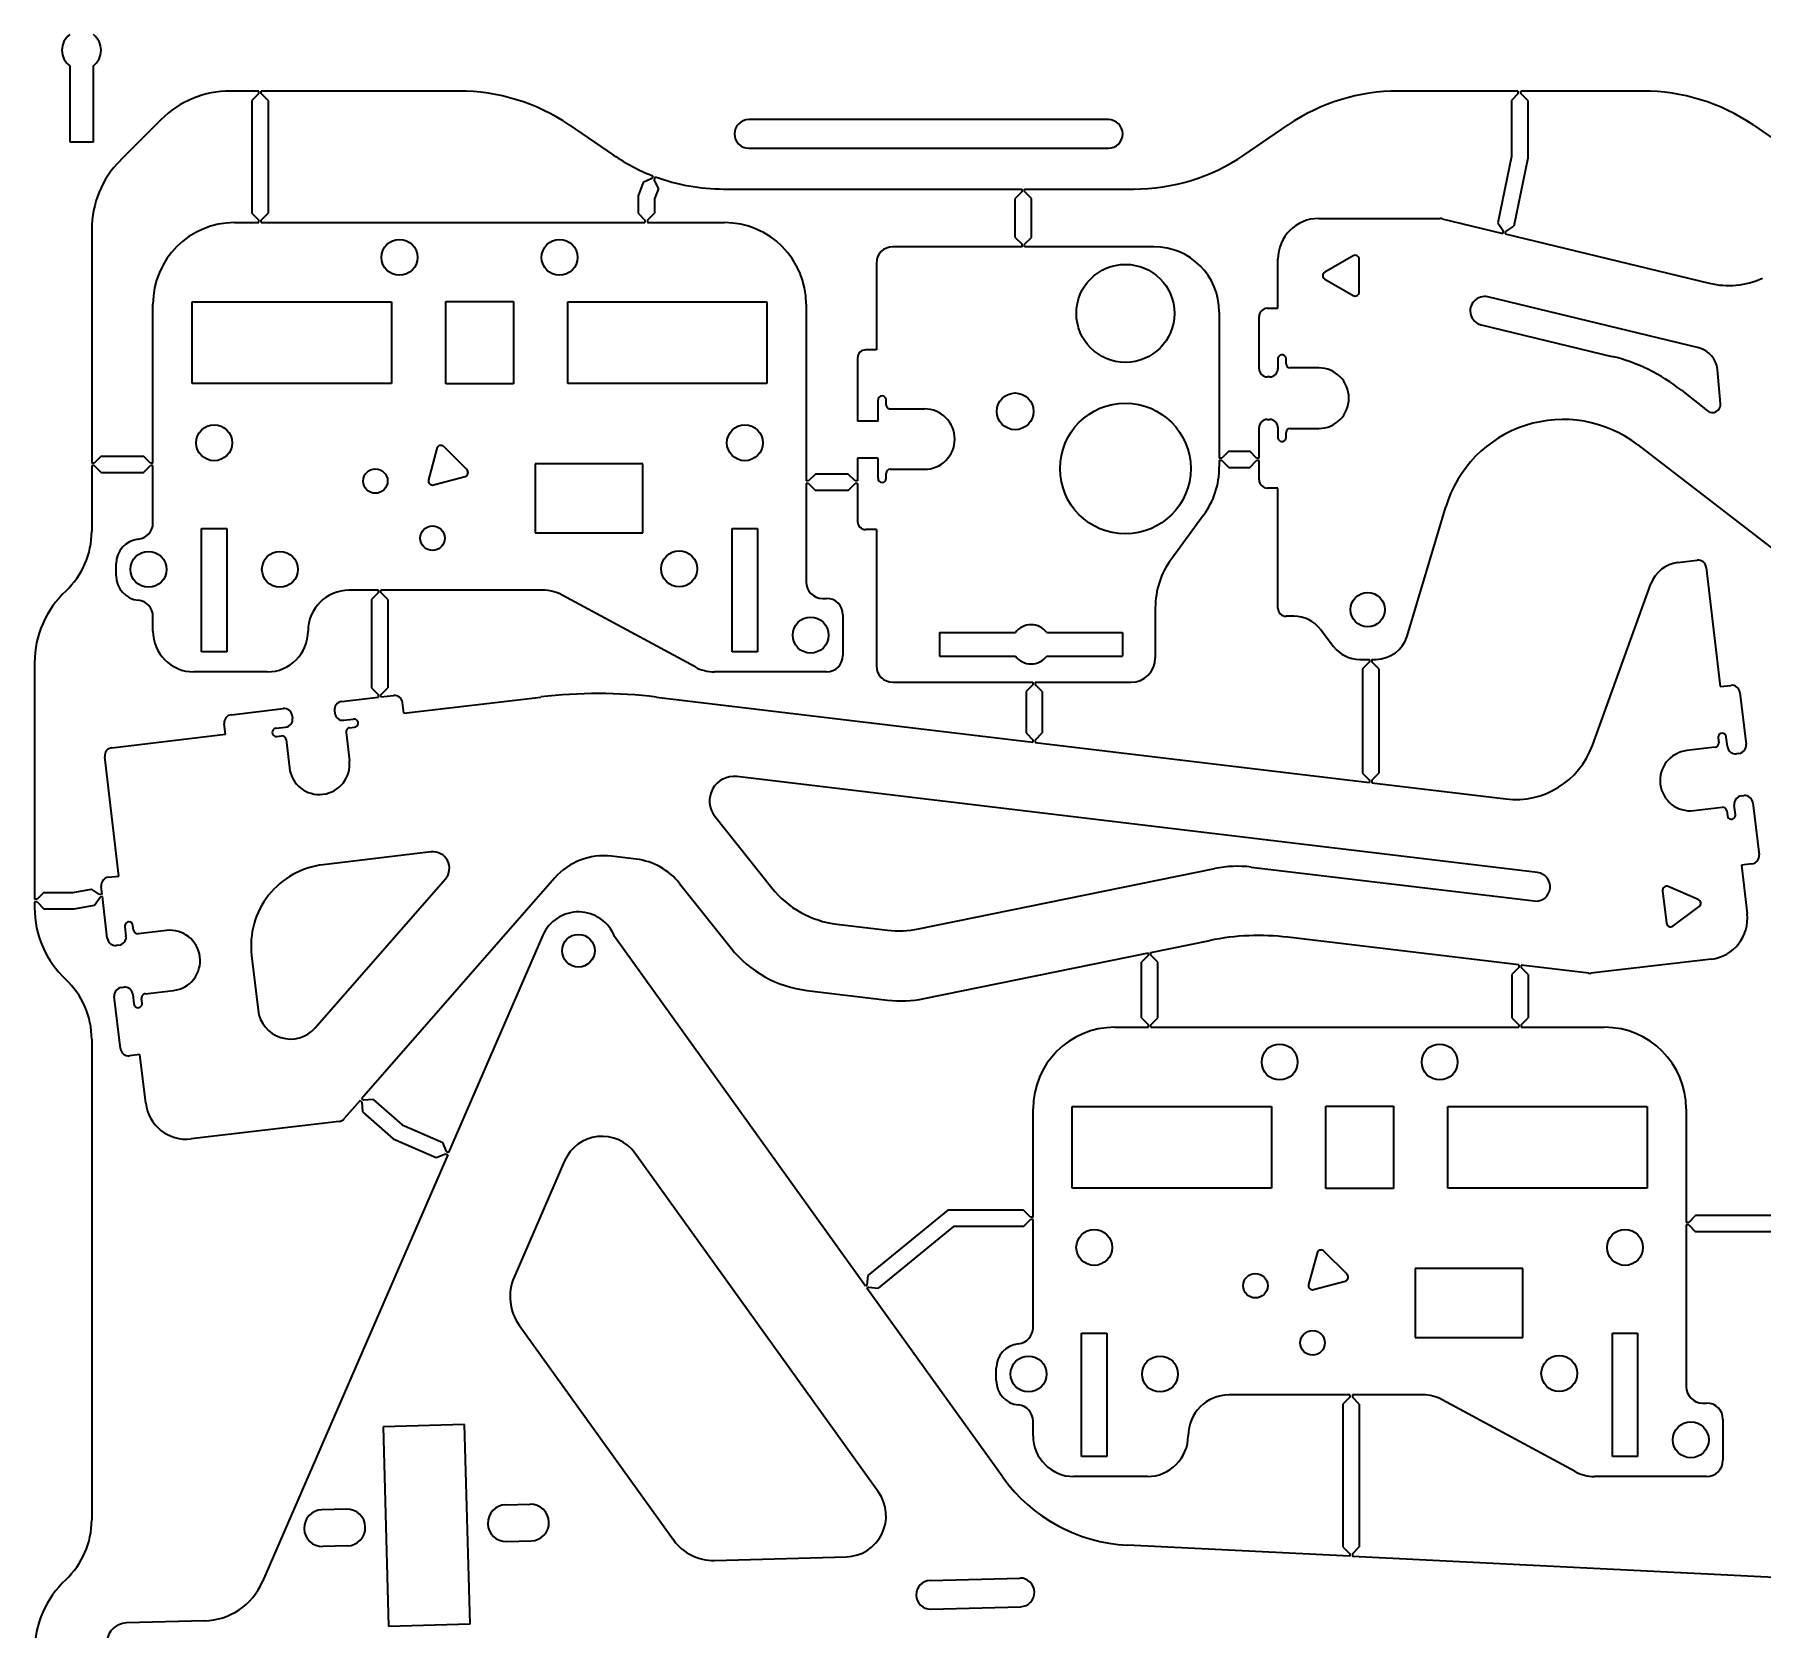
# Model space of a CAD drawing. Header units: millimetres. Extents: x 0 to 415, y 0 to 292.
# Drawn here: x 98.22 to 140.54, y 182.04 to 221.1 of the extents above; entities that cross this region are included whole.
import ezdxf

# ---------------------------------------------------------------- set-up
doc = ezdxf.new("R2010")
doc.units = ezdxf.units.MM

msp = doc.modelspace()

# ---------------------------------------------------------------- linework, layer by layer
at = {"color": 7, "linetype": 'Continuous', "lineweight": 35}
for p, q in [((99.0787, 220.3307), (99.0787, 218.4732)), ((99.6587, 218.4732), (99.6587, 220.3307)), ((103.7092, 219.7132), (103.0128, 219.7132)), ((103.7092, 219.6532), (103.7092, 219.7132)), ((108.6138, 219.7132), (103.7692, 219.7132)), ((103.7692, 219.6532), (103.7692, 219.7132)), ((134.5637, 219.7132), (131.6236, 219.7132)), ((134.5637, 219.6532), (134.5637, 219.7132)), ((137.6138, 219.7132), (134.6237, 219.7132)), ((134.6237, 219.6532), (134.6237, 219.7132)), ((103.7092, 219.6532), (103.5392, 219.4832)), ((103.5392, 219.4832), (103.5392, 216.7205)), ((103.9392, 219.4832), (103.7692, 219.6532)), ((103.9392, 219.4832), (103.9392, 216.7205)), ((134.5637, 219.6532), (134.3937, 219.4832)), ((134.3937, 219.4832), (134.3937, 218.1119)), ((134.7937, 219.4832), (134.6237, 219.6532)), ((134.7937, 219.4832), (134.7937, 218.0719)), ((101.3157, 219.0103), (100.3216, 218.0162)), ((111.3144, 218.8815), (112.3965, 218.145)), ((124.5228, 219.0132), (115.7146, 219.0132)), ((127.8409, 218.145), (128.923, 218.8815)), ((140.3144, 218.8815), (141.3965, 218.145)), ((99.0787, 218.4732), (99.6587, 218.4732)), ((115.7146, 218.3132), (124.5228, 218.3132)), ((134.3937, 218.1119), (134.0648, 216.4854)), ((134.7937, 218.0719), (134.4568, 216.4061)), ((113.3418, 217.5684), (113.1244, 217.4709)), ((113.3674, 217.6357), (113.3418, 217.5684)), ((113.4235, 217.6145), (113.3984, 217.5484)), ((113.3984, 217.5484), (113.3998, 217.5479)), ((113.1244, 217.4709), (113.0014, 217.1479)), ((113.0014, 217.1479), (113.0014, 216.7205)), ((113.4982, 217.3285), (113.3998, 217.5479)), ((113.4982, 217.3285), (113.4014, 217.0743)), ((115.0971, 217.3132), (122.4089, 217.3132)), ((122.4089, 217.2532), (122.2389, 217.0832)), ((122.4089, 217.2532), (122.4089, 217.3132)), ((122.4689, 217.3132), (125.1403, 217.3132)), ((122.4689, 217.2532), (122.4689, 217.3132)), ((122.6389, 217.0832), (122.4689, 217.2532)), ((103.5392, 216.7205), (103.7092, 216.5505)), ((103.7692, 216.5505), (103.9392, 216.7205)), ((113.0014, 216.7205), (113.1714, 216.5505)), ((113.2314, 216.5505), (113.4014, 216.7205)), ((113.4014, 217.0743), (113.4014, 216.7205)), ((122.2389, 216.1295), (122.2389, 217.0832)), ((122.6389, 216.1295), (122.6389, 217.0832)), ((99.6187, 216.3191), (99.6187, 210.6022)), ((103.1192, 216.4905), (103.7092, 216.4905)), ((103.7092, 216.4905), (103.7092, 216.5505)), ((103.7692, 216.4905), (103.7692, 216.5505)), ((103.7692, 216.4905), (113.1714, 216.4905)), ((113.1714, 216.5505), (113.1714, 216.4905)), ((113.2314, 216.5505), (113.2314, 216.4905)), ((113.2314, 216.4905), (115.1192, 216.4905)), ((129.6736, 216.5926), (132.6498, 216.5926)), ((132.6967, 216.587), (134.186, 216.2274)), ((134.0648, 216.4854), (134.1976, 216.2852)), ((134.186, 216.2274), (134.1976, 216.2852)), ((134.2565, 216.2732), (134.4568, 216.4061)), ((122.4089, 215.8995), (119.2389, 215.8995)), ((122.2389, 216.1295), (122.4089, 215.9595)), ((122.4089, 215.8995), (122.4089, 215.9595)), ((122.4689, 215.9595), (122.6389, 216.1295)), ((122.4689, 215.8995), (122.4689, 215.9595)), ((125.6389, 215.8995), (122.4689, 215.8995)), ((134.2444, 216.2133), (134.2564, 216.2732)), ((134.2444, 216.2133), (139.2422, 215.0065)), ((134.2565, 216.2732), (134.2564, 216.2732)), ((118.8389, 215.4995), (118.8389, 213.3755)), ((128.6736, 214.3926), (128.6736, 215.5926)), ((130.5151, 215.6792), (129.8223, 215.2792)), ((130.6651, 214.7926), (130.6651, 215.5926)), ((129.8223, 215.106), (130.5151, 214.706)), ((138.9835, 213.423), (133.8168, 214.6705)), ((101.1192, 210.6022), (101.1192, 214.4905)), ((102.0792, 214.5505), (106.9592, 214.5505)), ((102.0792, 212.5505), (102.0792, 214.5505)), ((106.9592, 214.5505), (106.9592, 212.5505)), ((108.2892, 214.5605), (109.9492, 214.5605)), ((108.2892, 212.5405), (108.2892, 214.5605)), ((109.9492, 214.5605), (109.9492, 212.5405)), ((111.2792, 214.5505), (116.1592, 214.5505)), ((111.2792, 212.5505), (111.2792, 214.5505)), ((116.1592, 214.5505), (116.1592, 212.5505)), ((117.1192, 214.4905), (117.1192, 210.165)), ((127.2389, 214.2995), (127.2389, 210.7268)), ((128.2136, 212.9126), (128.2136, 214.1926)), ((128.4136, 214.3926), (128.6736, 214.3926)), ((133.6525, 213.9901), (136.8567, 213.2164)), ((118.8389, 213.3755), (118.5789, 213.3755)), ((118.3789, 213.1755), (118.3789, 211.6255)), ((128.6736, 213.1426), (128.6736, 212.9126)), ((128.8736, 213.0326), (128.8736, 213.1526)), ((129.6736, 212.9326), (128.9736, 212.9326)), ((139.5174, 212.0565), (139.4402, 212.8948)), ((106.9592, 212.5505), (102.0792, 212.5505)), ((109.9492, 212.5405), (108.2892, 212.5405)), ((116.1592, 212.5505), (111.2792, 212.5505)), ((128.4736, 212.7126), (128.4136, 212.7126)), ((118.8789, 211.6255), (118.8789, 212.15)), ((119.0789, 212.03), (119.0789, 212.15)), ((138.5612, 212.3843), (139.1938, 211.8816)), ((118.8789, 211.6255), (118.3789, 211.6255)), ((119.1789, 211.93), (120.0189, 211.93)), ((128.4136, 211.6726), (128.4736, 211.6726)), ((128.2136, 210.7268), (128.2136, 211.4726)), ((128.6736, 211.4726), (128.6736, 211.2426)), ((128.8736, 211.2326), (128.8736, 211.3526)), ((128.9736, 211.4526), (129.6736, 211.4526)), ((108.0765, 210.9625), (107.8695, 210.1898)), ((108.8095, 210.4417), (108.2439, 211.0073)), ((127.4689, 210.8968), (127.2989, 210.7268)), ((127.4689, 210.8968), (127.9836, 210.8968)), ((128.1536, 210.7268), (127.9836, 210.8968)), ((137.4911, 211.0472), (140.8397, 208.4694)), ((99.6787, 210.6022), (99.6187, 210.6022)), ((99.6787, 210.5422), (99.6187, 210.5422)), ((99.6187, 210.5422), (99.6187, 208.9319)), ((99.8487, 210.7722), (99.6787, 210.6022)), ((99.6787, 210.5422), (99.8487, 210.3722)), ((99.8487, 210.7722), (100.8892, 210.7722)), ((99.8487, 210.3722), (100.8892, 210.3722)), ((101.0592, 210.6022), (100.8892, 210.7722)), ((100.8892, 210.3722), (101.0592, 210.5422)), ((101.1192, 210.6022), (101.0592, 210.6022)), ((101.1192, 210.5422), (101.0592, 210.5422)), ((101.1192, 209.1355), (101.1192, 210.5422)), ((113.1192, 210.5845), (110.4792, 210.5845)), ((110.4792, 210.5845), (110.4792, 208.8985)), ((113.1192, 208.8985), (113.1192, 210.5845)), ((118.3789, 210.7255), (118.3789, 210.165)), ((118.8789, 210.7255), (118.3789, 210.7255)), ((118.8789, 210.23), (118.8789, 210.7255)), ((119.1789, 210.45), (120.0189, 210.45)), ((127.2989, 210.7268), (127.2389, 210.7268)), ((127.2989, 210.6668), (127.2389, 210.6668)), ((127.2389, 210.6668), (127.2389, 210.5072)), ((127.2989, 210.6668), (127.4689, 210.4968)), ((127.4689, 210.4968), (127.9836, 210.4968)), ((127.9836, 210.4968), (128.1536, 210.6668)), ((128.2136, 210.7268), (128.1536, 210.7268)), ((128.2136, 210.6668), (128.1536, 210.6668)), ((128.2136, 210.1926), (128.2136, 210.6668)), ((107.992, 210.0673), (108.7647, 210.2744)), ((117.1792, 210.165), (117.1192, 210.165)), ((117.1192, 210.105), (117.1192, 207.6905)), ((117.1792, 210.105), (117.1192, 210.105)), ((117.3492, 210.335), (117.1792, 210.165)), ((117.1792, 210.105), (117.3492, 209.935)), ((118.1489, 210.335), (117.3492, 210.335)), ((118.1489, 209.935), (117.3492, 209.935)), ((118.3189, 210.165), (118.1489, 210.335)), ((118.1489, 209.935), (118.3189, 210.105)), ((118.3789, 210.165), (118.3189, 210.165)), ((118.3789, 210.105), (118.3189, 210.105)), ((118.3789, 210.105), (118.3789, 209.1755)), ((119.0789, 210.23), (119.0789, 210.35)), ((128.6736, 209.9926), (128.4136, 209.9926)), ((128.6736, 207.0526), (128.6736, 209.9926)), ((131.84, 206.3671), (132.7871, 209.5305)), ((126.8514, 209.3241), (126.0592, 208.2444)), ((102.3092, 209.0005), (102.9292, 209.0005)), ((102.3092, 205.9805), (102.3092, 209.0005)), ((102.9292, 209.0005), (102.9292, 205.9805)), ((110.4792, 208.8985), (113.1192, 208.8985)), ((115.3092, 209.0005), (115.9292, 209.0005)), ((115.3092, 205.9805), (115.3092, 209.0005)), ((115.9292, 209.0005), (115.9292, 205.9805)), ((118.8389, 208.9755), (118.5789, 208.9755)), ((118.8389, 208.9755), (118.8389, 205.6355)), ((100.2192, 207.8405), (100.2192, 208.1405)), ((138.4707, 208.1687), (138.9436, 208.2246)), ((139.1657, 208.0495), (139.5109, 205.1298)), ((106.641, 207.4905), (105.9192, 207.4905)), ((106.641, 207.4305), (106.471, 207.2605)), ((106.641, 207.4305), (106.641, 207.4905)), ((110.6662, 207.4905), (106.701, 207.4905)), ((106.701, 207.4305), (106.701, 207.4905)), ((106.871, 207.2605), (106.701, 207.4305)), ((136.3764, 203.6848), (137.8125, 207.6468)), ((106.471, 207.2605), (106.471, 205.1015)), ((106.871, 207.2605), (106.871, 205.1015)), ((114.3966, 205.6108), (111.1417, 207.3702)), ((117.5192, 207.2905), (117.6192, 207.2905)), ((125.6716, 207.0612), (125.6716, 205.8355)), ((101.1192, 206.4905), (101.1192, 206.8455)), ((118.0192, 206.8905), (118.0192, 205.8905)), ((129.0736, 206.8526), (128.8736, 206.8526)), ((120.3889, 206.4555), (122.2464, 206.4555)), ((120.3889, 206.4555), (120.3889, 205.8755)), ((123.0114, 206.4555), (124.8689, 206.4555)), ((124.8689, 206.4555), (124.8689, 205.8755)), ((129.7078, 206.5402), (130.0394, 206.1089)), ((98.2187, 205.7132), (98.2187, 199.9215)), ((102.9292, 205.9805), (102.3092, 205.9805)), ((115.9292, 205.9805), (115.3092, 205.9805)), ((120.3889, 205.8755), (122.2464, 205.8755)), ((123.0114, 205.8755), (124.8689, 205.8755)), ((130.6736, 205.7966), (130.9163, 205.7966)), ((130.9163, 205.7366), (130.7464, 205.5666)), ((130.9163, 205.7966), (130.9163, 205.7366)), ((130.9764, 205.7966), (131.0736, 205.7966)), ((130.9764, 205.7966), (130.9764, 205.7366)), ((131.1464, 205.5666), (130.9764, 205.7366)), ((103.9192, 205.4905), (102.1192, 205.4905)), ((117.6192, 205.4905), (114.8721, 205.4905)), ((130.7464, 205.5666), (130.7464, 203.0073)), ((131.1464, 205.5666), (131.1464, 203.0073)), ((105.7405, 204.7615), (106.641, 204.868)), ((106.471, 205.1015), (106.641, 204.9315)), ((106.641, 204.868), (106.641, 204.9315)), ((106.701, 204.9315), (106.871, 205.1015)), ((106.701, 204.875), (106.701, 204.9315)), ((106.701, 204.875), (107.0117, 204.9118)), ((107.2643, 204.4785), (110.6171, 204.8749)), ((113.4536, 204.8728), (122.6701, 203.7687)), ((119.2389, 205.2355), (122.6701, 205.2355)), ((122.6701, 205.1715), (122.5041, 205.0055)), ((122.5041, 205.0055), (122.5041, 203.9946)), ((122.6701, 205.2355), (122.6701, 205.1715)), ((122.7301, 205.2355), (125.0716, 205.2355)), ((122.7301, 205.2355), (122.7301, 205.1755)), ((122.7301, 205.1755), (122.7341, 205.1755)), ((122.9041, 205.0055), (122.7341, 205.1755)), ((122.9041, 205.0055), (122.9041, 203.9946)), ((139.5109, 205.1298), (139.7691, 205.1603)), ((139.9912, 204.9852), (140.1415, 203.7141)), ((103.0393, 204.442), (104.3105, 204.5924)), ((105.5654, 204.5394), (105.5724, 204.4798)), ((107.2643, 204.4785), (107.2338, 204.7367)), ((102.8947, 203.9617), (102.8642, 204.2199)), ((104.1361, 204.1085), (104.3645, 204.1355)), ((104.5326, 204.4172), (104.5396, 204.3576)), ((105.7945, 204.3047), (106.0229, 204.3317)), ((105.8496, 204.0091), (105.9318, 203.3139)), ((105.9372, 204.1201), (106.0564, 204.1342)), ((100.1141, 203.6329), (102.8947, 203.9617)), ((104.1496, 203.9087), (104.2688, 203.9228)), ((104.3799, 203.8353), (104.4621, 203.1401)), ((122.5041, 203.9946), (122.6701, 203.8286)), ((122.6701, 203.8286), (122.6701, 203.7687)), ((122.7341, 203.8246), (122.7301, 203.8246)), ((122.7301, 203.8246), (122.7301, 203.7615)), ((122.7301, 203.7615), (130.9163, 202.7809)), ((122.7341, 203.8246), (122.9041, 203.9946)), ((139.3845, 203.6447), (138.6893, 203.5625)), ((139.4579, 203.8749), (139.472, 203.7557)), ((139.6847, 203.66), (139.6577, 203.8884)), ((100.2842, 200.4912), (99.939, 203.4108)), ((139.9664, 203.492), (139.9068, 203.4849)), ((135.0359, 200.5752), (115.423, 202.9247)), ((130.7464, 203.0073), (130.9163, 202.8373)), ((130.9163, 202.8373), (130.9163, 202.7809)), ((130.9764, 202.8373), (131.1464, 203.0073)), ((130.9764, 202.8373), (130.9764, 202.7737)), ((130.9764, 202.7737), (134.2582, 202.3806)), ((140.029, 202.4521), (140.0885, 202.4591)), ((114.8821, 201.9554), (116.277, 200.2023)), ((138.8631, 202.0927), (139.5583, 202.1749)), ((139.6693, 202.0873), (139.6834, 201.9682)), ((139.8808, 202.0016), (139.8538, 202.23)), ((140.3106, 202.284), (140.461, 201.0129)), ((107.9329, 201.081), (105.2863, 200.7681)), ((112.956, 200.9038), (112.3507, 200.9763)), ((119.8725, 199.1964), (127.1317, 200.6739)), ((128.0232, 200.7103), (134.9526, 199.8802)), ((140.2858, 200.7908), (140.0276, 200.7602)), ((140.0276, 200.7602), (140.1686, 199.5685)), ((99.8733, 200.0488), (99.8509, 200.2385)), ((100.026, 200.4606), (100.2842, 200.4912)), ((105.0903, 196.7725), (108.281, 200.4205)), ((110.956, 200.441), (106.2311, 195.0389)), ((114.0178, 200.3113), (115.2791, 198.726)), ((138.9706, 199.9169), (138.2356, 200.2328)), ((98.2787, 199.9215), (98.2187, 199.9215)), ((98.2187, 199.8615), (98.2187, 199.7132)), ((98.2787, 199.8615), (98.2187, 199.8615)), ((98.4487, 200.0915), (98.2787, 199.9215)), ((98.2787, 199.8615), (98.4487, 199.6915)), ((98.4487, 200.0915), (99.1546, 200.0915)), ((99.1546, 200.0915), (99.6161, 200.1732)), ((99.1897, 199.6915), (99.6858, 199.7793)), ((99.8101, 200.0375), (99.6161, 200.1732)), ((99.6858, 199.7793), (99.8235, 199.9763)), ((99.8733, 200.0488), (99.8101, 200.0375)), ((99.8804, 199.9891), (99.8231, 199.9789)), ((99.8231, 199.9789), (99.8235, 199.9763)), ((100.0012, 198.9674), (99.8804, 199.9891)), ((138.0968, 200.1291), (138.1908, 199.3347)), ((98.4487, 199.6915), (99.1897, 199.6915)), ((138.3499, 199.2663), (138.991, 199.7449)), ((100.431, 199.2498), (100.458, 199.0214)), ((100.6426, 199.1641), (100.6285, 199.2832)), ((101.4488, 199.1587), (100.7536, 199.0765)), ((110.6699, 199.0408), (108.3619, 193.7205)), ((118.5741, 190.4484), (112.4268, 199.007)), ((117.8696, 199.3136), (119.1084, 199.1652)), ((134.5761, 198.3139), (128.9177, 198.9917)), ((100.2829, 198.7993), (100.2233, 198.7923)), ((103.535, 198.547), (103.6937, 197.2052)), ((120.006, 197.4887), (125.504, 198.6078)), ((125.504, 198.5539), (125.334, 198.3839)), ((125.504, 198.5539), (125.504, 198.6078)), ((125.564, 198.62), (127.0074, 198.9138)), ((125.564, 198.5539), (125.564, 198.62)), ((125.734, 198.3839), (125.564, 198.5539)), ((125.334, 197.0168), (125.334, 198.3839)), ((125.734, 197.0168), (125.734, 198.3839)), ((134.5761, 198.2499), (134.4064, 198.0802)), ((134.4064, 198.0802), (134.4064, 197.0168)), ((134.5761, 198.3139), (134.5761, 198.2499)), ((136.29, 198.1086), (134.6361, 198.3067)), ((134.6361, 198.3067), (134.6361, 198.2502)), ((134.6361, 198.2502), (134.6364, 198.2502)), ((134.8064, 198.0802), (134.6364, 198.2502)), ((134.8064, 198.0802), (134.8064, 197.0168)), ((139.2929, 198.458), (136.3373, 198.1085)), ((100.3455, 197.7595), (100.405, 197.7665)), ((100.9274, 197.6067), (101.6226, 197.6889)), ((117.1372, 197.6892), (119.1145, 197.4524)), ((100.3206, 196.2662), (100.1703, 197.5374)), ((100.6271, 197.5914), (100.6542, 197.363)), ((100.8539, 197.3765), (100.8399, 197.4957)), ((125.334, 197.0168), (125.504, 196.8468)), ((125.504, 196.7868), (125.504, 196.8468)), ((125.564, 196.8468), (125.734, 197.0168)), ((125.564, 196.7868), (125.564, 196.8468)), ((134.4064, 197.0168), (134.5761, 196.8472)), ((134.5761, 196.8472), (134.5761, 196.7868)), ((134.6364, 196.8468), (134.6361, 196.8468)), ((134.6361, 196.8468), (134.6361, 196.7868)), ((134.6364, 196.8468), (134.8064, 197.0168)), ((99.6187, 196.4945), (99.6187, 184.723)), ((124.6768, 196.7868), (125.504, 196.7868)), ((125.564, 196.7868), (134.5761, 196.7868)), ((134.6361, 196.7868), (136.6768, 196.7868)), ((100.8009, 196.1216), (100.5427, 196.0911)), ((100.9419, 194.9299), (100.8009, 196.1216)), ((106.1916, 194.9937), (105.8033, 194.5497)), ((106.1916, 194.9937), (106.2369, 194.9541)), ((106.2311, 195.0389), (106.2763, 194.9994)), ((106.2369, 194.9541), (106.2534, 194.7144)), ((106.2534, 194.7144), (107.006, 194.0587)), ((106.5162, 195.016), (106.2763, 194.9995)), ((106.2763, 194.9994), (106.2763, 194.9995)), ((106.5162, 195.016), (107.2221, 194.4009)), ((122.6768, 192.1393), (122.6768, 194.7868)), ((123.6368, 194.8468), (128.5168, 194.8468)), ((123.6368, 192.8468), (123.6368, 194.8468)), ((128.5168, 194.8468), (128.5168, 192.8468)), ((129.8468, 194.8568), (131.5068, 194.8568)), ((129.8468, 192.8368), (129.8468, 194.8568)), ((131.5068, 194.8568), (131.5068, 192.8368)), ((132.8368, 194.8468), (137.7168, 194.8468)), ((132.8368, 192.8468), (132.8368, 194.8468)), ((137.7168, 194.8468), (137.7168, 192.8468)), ((138.6768, 194.7868), (138.6768, 192.0104)), ((105.6763, 194.4828), (102.0524, 194.0543)), ((107.2221, 194.4009), (108.2186, 193.9681)), ((107.006, 194.0587), (108.0593, 193.6012)), ((108.3068, 193.7444), (108.2186, 193.9681)), ((108.338, 193.6655), (103.8043, 183.2149)), ((108.0593, 193.6012), (108.2829, 193.6894)), ((108.2829, 193.6894), (108.338, 193.6655)), ((108.3068, 193.7444), (108.3068, 193.7444)), ((108.3068, 193.7444), (108.3619, 193.7205)), ((111.2011, 193.515), (109.9662, 190.6684)), ((118.8896, 185.4041), (112.9307, 193.7004)), ((128.5168, 192.8468), (123.6368, 192.8468)), ((131.5068, 192.8368), (129.8468, 192.8368)), ((137.7168, 192.8468), (132.8368, 192.8468)), ((120.5863, 192.3093), (118.631, 190.7127)), ((122.4468, 192.3093), (120.5863, 192.3093)), ((122.6168, 192.1393), (122.4468, 192.3093)), ((138.9068, 192.1807), (138.7368, 192.0107)), ((141.0749, 192.1807), (138.9068, 192.1807)), ((120.7288, 191.9093), (118.8839, 190.4029)), ((122.4468, 191.9093), (120.7288, 191.9093)), ((122.4468, 191.9093), (122.6168, 192.0793)), ((122.6768, 192.1393), (122.6168, 192.1393)), ((122.6768, 192.0793), (122.6168, 192.0793)), ((122.6768, 189.4318), (122.6768, 192.0793)), ((138.7368, 192.0104), (138.6768, 192.0104)), ((138.6768, 191.9504), (138.6768, 187.9868)), ((138.737, 191.9504), (138.6768, 191.9504)), ((138.7368, 192.0104), (138.7368, 192.0107)), ((138.737, 191.9504), (138.9068, 191.7807)), ((141.0749, 191.7807), (138.9068, 191.7807)), ((129.6342, 191.2589), (129.4271, 190.4861)), ((130.3671, 190.738), (129.8015, 191.3037)), ((118.607, 190.4753), (118.5741, 190.4484)), ((118.631, 190.7127), (118.607, 190.4753)), ((129.5496, 190.3636), (130.3223, 190.5707)), ((134.6768, 190.8808), (132.0368, 190.8808)), ((132.0368, 190.8808), (132.0368, 189.1948)), ((134.6768, 189.1948), (134.6768, 190.8808)), ((118.6439, 190.428), (118.6092, 190.3995)), ((121.9364, 185.7672), (118.6092, 190.3995)), ((118.6447, 190.4271), (118.6439, 190.428)), ((118.6447, 190.4271), (118.8839, 190.4029)), ((110.0924, 189.4908), (113.8686, 184.2333)), ((123.8668, 189.2968), (124.4868, 189.2968)), ((123.8668, 186.2768), (123.8668, 189.2968)), ((124.4868, 189.2968), (124.4868, 186.2768)), ((132.0368, 189.1948), (134.6768, 189.1948)), ((136.8668, 189.2968), (137.4868, 189.2968)), ((136.8668, 186.2768), (136.8668, 189.2968)), ((137.4868, 189.2968), (137.4868, 186.2768)), ((121.7768, 188.1368), (121.7768, 188.4368)), ((130.4376, 187.7868), (127.4768, 187.7868)), ((130.4376, 187.7268), (130.2676, 187.5568)), ((130.2676, 187.5568), (130.2676, 184.0629)), ((130.4376, 187.7868), (130.4376, 187.7268)), ((132.2238, 187.7868), (130.4976, 187.7868)), ((130.4976, 187.7868), (130.4976, 187.7268)), ((130.6676, 187.5568), (130.4976, 187.7268)), ((130.6676, 187.5568), (130.6676, 184.0629)), ((135.9542, 185.9071), (132.6993, 187.6665)), ((139.0768, 187.5868), (139.1768, 187.5868)), ((122.6768, 186.7868), (122.6768, 187.1418)), ((139.5768, 187.1868), (139.5768, 186.1868)), ((108.7539, 187.0572), (106.7546, 187.0031)), ((106.7546, 187.0031), (106.8865, 182.1249)), ((108.8857, 182.1789), (108.7539, 187.0572)), ((124.4868, 186.2768), (123.8668, 186.2768)), ((137.4868, 186.2768), (136.8668, 186.2768)), ((125.4768, 185.7868), (123.6768, 185.7868)), ((139.1768, 185.7868), (136.4298, 185.7868)), ((105.8587, 184.9882), (105.259, 184.972)), ((109.7573, 185.0936), (110.3571, 185.1098)), ((109.7816, 184.1939), (110.3814, 184.2101)), ((105.8831, 184.0885), (105.2833, 184.0723)), ((114.8757, 183.7338), (118.1044, 183.8211)), ((130.4376, 183.8344), (124.9864, 184.1056)), ((130.2676, 184.0629), (130.4376, 183.8929)), ((130.4376, 183.8929), (130.4376, 183.8344)), ((130.4976, 183.8929), (130.6676, 184.0629)), ((130.4976, 183.8929), (130.4976, 183.8314)), ((152.6925, 182.7269), (130.4976, 183.8314)), ((120.1546, 183.2398), (122.3538, 183.2992)), ((120.1735, 182.54), (122.3727, 182.5994)), ((102.3797, 182.2522), (100.4721, 182.2007)), ((106.8865, 182.1249), (108.8857, 182.1789))]:
    msp.add_line(p, q, dxfattribs=at)
for centre, radius in [((107.1592, 215.6405), 0.44), ((111.0792, 215.6405), 0.44), ((124.9389, 214.2693), 1.2), ((122.2389, 211.8695), 0.45), ((124.9389, 210.4693), 1.6), ((102.6192, 211.1005), 0.44), ((115.6192, 211.1005), 0.44), ((106.5661, 210.1639), 0.3), ((107.9661, 208.7639), 0.3), ((101.0092, 208.0005), 0.44), ((104.2292, 208.0005), 0.44), ((114.0092, 208.0142), 0.44), ((130.8736, 207.0141), 0.42), ((117.2292, 206.3905), 0.44), ((111.5414, 198.6627), 0.4), ((128.7168, 195.9368), 0.44), ((132.6368, 195.9368), 0.44), ((124.1768, 191.3968), 0.44), ((137.1768, 191.3968), 0.44), ((128.1237, 190.4602), 0.3), ((129.5237, 189.0602), 0.3), ((122.5668, 188.2968), 0.44), ((125.7868, 188.2968), 0.44), ((135.5668, 188.3105), 0.44), ((138.7868, 186.6868), 0.44)]:
    msp.add_circle(centre, radius, dxfattribs=at)
for centre, radius, start, end in [((99.3687, 220.7132), 0.48, 127.1689, 232.8311), ((99.3687, 220.7132), 0.48, 307.1689, 52.8311), ((103.0128, 217.3132), 2.4, 90, 135), ((108.6138, 214.9132), 4.8, 55.76244, 90), ((131.6236, 214.9132), 4.8, 90, 124.23756), ((137.6138, 214.9132), 4.8, 55.76244, 90), ((115.7146, 218.6632), 0.35, 90, 270), ((124.5228, 218.6632), 0.35, 270, 90), ((102.0187, 216.3191), 2.4, 135, 180), ((115.0971, 222.1132), 4.8, 235.76244, 248.8777), ((125.1403, 222.1132), 4.8, 270, 304.23756), ((115.0971, 222.1132), 4.8, 249.5939, 270), ((103.1192, 214.4905), 2, 90, 180), ((115.1192, 214.4905), 2, 0, 90), ((129.6736, 215.5926), 1, 90, 180), ((132.6498, 216.3926), 0.2, 76.42498, 90), ((119.2389, 215.4995), 0.4, 90, 180), ((125.6389, 214.2995), 1.6, 0, 90), ((130.5651, 215.5926), 0.1, 0, 120), ((129.8723, 215.1926), 0.1, 120, 240), ((139.7116, 216.9506), 2, 256.42498, 294.57), ((130.5651, 214.7926), 0.1, 240, 0), ((133.7347, 214.3303), 0.35, 76.42498, 256.42498), ((128.4136, 214.1926), 0.2, 90, 180), ((118.5789, 213.1755), 0.2, 90, 180), ((138.8427, 212.8397), 0.6, 5.26302, 76.42498), ((128.4136, 212.9126), 0.2, 180, 270), ((128.4736, 212.9126), 0.2, 270, 360), ((128.8236, 213.1426), 0.15, 159.48348, 180), ((128.7736, 213.1526), 0.1, 0, 154.804), ((128.9736, 213.0326), 0.1, 180, 270), ((129.6736, 212.1926), 0.74, 270, 90), ((135.824, 208.9393), 4.4, 51.53065, 76.42498), ((118.9789, 212.15), 0.1, 0, 180), ((139.3182, 212.0382), 0.2, 231.53065, 5.26302), ((119.1789, 212.03), 0.1, 179.98662, 270), ((120.0189, 211.19), 0.74, 270, 90), ((128.4136, 211.4726), 0.2, 90, 180), ((128.4736, 211.4726), 0.2, 0, 90), ((135.6611, 208.67), 3, 52.40966, 163.33174), ((128.8236, 211.2426), 0.15, 180, 200.51652), ((128.7736, 211.2326), 0.1, 205.196, 360), ((128.9736, 211.3526), 0.1, 90, 180), ((108.1731, 210.9366), 0.1, 45, 165), ((108.7388, 210.3709), 0.1, 285, 45), ((119.1789, 210.35), 0.1, 90.00005, 179.98658), ((125.2389, 210.5072), 2, 323.73054, 0), ((107.9661, 210.1639), 0.1, 165, 285), ((118.9789, 210.23), 0.1, 180, 0), ((128.4136, 210.1926), 0.2, 180, 270), ((100.7192, 209.1355), 0.4, 275.73917, 0), ((118.5789, 209.1755), 0.2, 180, 270), ((97.6187, 208.9319), 2, 312.98589, 0), ((100.8192, 208.1405), 0.6, 95.73917, 180), ((127.6716, 207.0612), 2, 143.73054, 180), ((100.8192, 207.8405), 0.6, 180, 264.26083), ((138.5646, 207.3742), 0.8, 96.74401, 160.07574), ((138.9671, 208.026), 0.2, 6.74401, 96.74401), ((100.6187, 205.7132), 2.4, 132.98589, 180), ((105.9192, 206.4905), 1, 90, 180), ((110.6662, 206.4905), 1, 61.60698, 90), ((117.5192, 207.6905), 0.4, 180, 270), ((100.7192, 206.8455), 0.4, 0, 84.26083), ((117.6192, 206.8905), 0.4, 0, 90), ((128.8736, 207.0526), 0.2, 180, 270), ((122.6289, 206.1655), 0.48, 37.1689, 142.8311), ((129.0736, 206.0526), 0.8, 37.55607, 90), ((102.1192, 206.4905), 1, 180, 270), ((103.9192, 206.4905), 1, 270, 0), ((131.0736, 206.5966), 0.8, 270, 343.33174), ((117.6192, 205.8905), 0.4, 270, 0), ((122.6289, 206.1655), 0.48, 217.1689, 322.8311), ((125.0716, 205.8355), 0.6, 270, 360), ((130.6736, 206.5966), 0.8, 217.55607, 270), ((114.8721, 206.4905), 1, 241.60698, 270), ((119.2389, 205.6355), 0.4, 180, 270), ((107.0351, 204.7132), 0.2, 6.74401, 96.74401), ((112.0263, 192.958), 12, 83.16899, 96.74401), ((139.7926, 204.9617), 0.2, 6.74401, 96.74401), ((103.0628, 204.2434), 0.2, 96.74401, 186.74401), ((104.334, 204.3937), 0.2, 6.74401, 96.74401), ((105.764, 204.5629), 0.2, 96.74401, 186.74401), ((105.771, 204.5033), 0.2, 186.74401, 276.74401), ((104.1379, 204.0081), 0.1, 121.94001, 276.74401), ((104.1537, 203.9596), 0.15, 96.74401, 117.26053), ((104.341, 204.3342), 0.2, 276.74401, 6.74401), ((105.9489, 204.0208), 0.1, 96.74401, 186.74401), ((106.0406, 204.1827), 0.15, 76.22749, 96.74401), ((106.0446, 204.2335), 0.1, 276.74401, 71.54801), ((100.1376, 203.4343), 0.2, 96.74401, 186.74401), ((104.2806, 203.8235), 0.1, 6.74401, 96.74401), ((134.4961, 204.3664), 2, 263.16899, 340.07574), ((139.3727, 203.744), 0.1, 276.74401, 6.74401), ((139.5572, 203.8866), 0.1, 31.94001, 186.74401), ((139.5088, 203.8708), 0.15, 6.74401, 27.26053), ((139.8833, 203.6835), 0.2, 186.74401, 276.74401), ((139.9429, 203.6906), 0.2, 276.74401, 6.74401), ((105.1969, 203.227), 0.74, 186.74401, 6.74401), ((138.7762, 202.8276), 0.74, 96.74401, 276.74401), ((115.3516, 202.329), 0.6, 83.16899, 218.50778), ((140.0524, 202.2535), 0.2, 96.74401, 186.74401), ((140.112, 202.2605), 0.2, 6.74401, 96.74401), ((139.57, 202.0756), 0.1, 6.74401, 96.74401), ((139.7827, 201.9799), 0.1, 186.74401, 341.54801), ((139.7319, 201.984), 0.15, 346.22749, 6.74401), ((107.9799, 200.6838), 0.4, 318.82589, 96.74401), ((105.5212, 198.7819), 2, 96.74401, 186.74401), ((112.1604, 199.3877), 1.6, 83.16899, 138.82589), ((112.7657, 199.3151), 1.6, 38.50778, 83.16899), ((127.6902, 197.9302), 2.8, 83.16899, 101.50452), ((140.2623, 200.9894), 0.2, 276.74401, 6.74401), ((100.0495, 200.262), 0.2, 96.74401, 186.74401), ((118.155, 201.6966), 2.4, 218.50778, 263.16899), ((134.9943, 200.2277), 0.35, 263.16899, 83.16899), ((138.1961, 200.1409), 0.1, 66.74401, 186.74401), ((138.9311, 199.825), 0.1, 306.74401, 66.74401), ((100.6187, 199.7132), 2.4, 180, 227.01411), ((100.5292, 199.2715), 0.1, 6.74401, 161.54801), ((111.5414, 198.6627), 0.95, 21.2507, 156.548), ((139.1755, 199.4511), 1, 276.74401, 6.74401), ((100.1998, 198.9909), 0.2, 186.74401, 276.74401), ((100.2594, 198.9979), 0.2, 276.74401, 6.74401), ((100.58, 199.2674), 0.15, 166.22749, 186.74401), ((100.7419, 199.1758), 0.1, 186.74401, 276.74401), ((101.5357, 198.4238), 0.74, 276.74401, 96.74401), ((119.3939, 201.5482), 2.4, 263.16899, 281.50452), ((128.204, 193.0343), 6, 83.16899, 101.50452), ((138.2901, 199.3464), 0.1, 186.74401, 306.74401), ((117.4702, 200.4693), 2.8, 218.50778, 263.16899), ((136.3138, 198.3071), 0.2, 263.16899, 276.74401), ((97.6187, 196.4945), 2, 0, 47.01411), ((100.3689, 197.5608), 0.2, 96.74401, 186.74401), ((100.4285, 197.5679), 0.2, 6.74401, 96.74401), ((100.8031, 197.3806), 0.15, 186.74401, 207.26053), ((100.7546, 197.3648), 0.1, 211.94001, 6.74401), ((100.9392, 197.5074), 0.1, 96.74401, 186.74401), ((119.4476, 200.2325), 2.8, 263.16899, 281.50452), ((104.4882, 197.2992), 0.8, 186.74401, 318.82589), ((124.6768, 194.7868), 2, 90, 180), ((136.6768, 194.7868), 2, 0, 90), ((100.5193, 196.2897), 0.2, 186.74401, 276.74401), ((101.9349, 195.0474), 1, 186.74401, 276.74401), ((105.6528, 194.6814), 0.2, 276.74401, 318.82589), ((112.1185, 193.117), 1, 35.688, 156.548), ((129.7308, 191.233), 0.1, 45, 165), ((111.0671, 190.1908), 1.2, 156.548, 215.688), ((129.5237, 190.4602), 0.1, 165, 285), ((130.2964, 190.6673), 0.1, 285, 45), ((122.2768, 189.4318), 0.4, 275.73917, 0), ((122.3768, 188.4368), 0.6, 95.73917, 180), ((122.3768, 188.1368), 0.6, 180, 264.26083), ((139.0768, 187.9868), 0.4, 180, 270), ((122.2768, 187.1418), 0.4, 0, 84.26083), ((127.4768, 186.7868), 1, 90, 180), ((132.2238, 186.7868), 1, 61.60698, 90), ((139.1768, 187.1868), 0.4, 0, 90), ((123.6768, 186.7868), 1, 180, 270), ((125.4768, 186.7868), 1, 270, 0), ((136.4298, 186.7868), 1, 241.60698, 270), ((139.1768, 186.1868), 0.4, 270, 0), ((118.0774, 184.8207), 1, 271.548, 35.688), ((125.1852, 188.1007), 4, 215.688, 267.15104), ((105.2711, 184.5222), 0.45, 91.548, 271.548), ((105.8709, 184.5384), 0.45, 271.548, 91.548), ((109.7695, 184.6437), 0.45, 91.548, 271.548), ((110.3693, 184.6599), 0.45, 271.548, 91.548), ((97.6187, 184.723), 2, 312.98589, 0), ((114.8433, 184.9334), 1.2, 215.688, 271.548), ((122.3632, 182.9493), 0.35, 271.548, 91.548), ((100.6187, 181.5043), 2.4, 132.98589, 180), ((102.3365, 183.8516), 1.6, 271.548, 336.548), ((120.1641, 182.8899), 0.35, 91.548, 271.548), ((100.4856, 181.7008), 0.5, 91.548, 181.548)]:
    msp.add_arc(centre, radius, start, end, dxfattribs=at)

doc.saveas('drawing.dxf')
